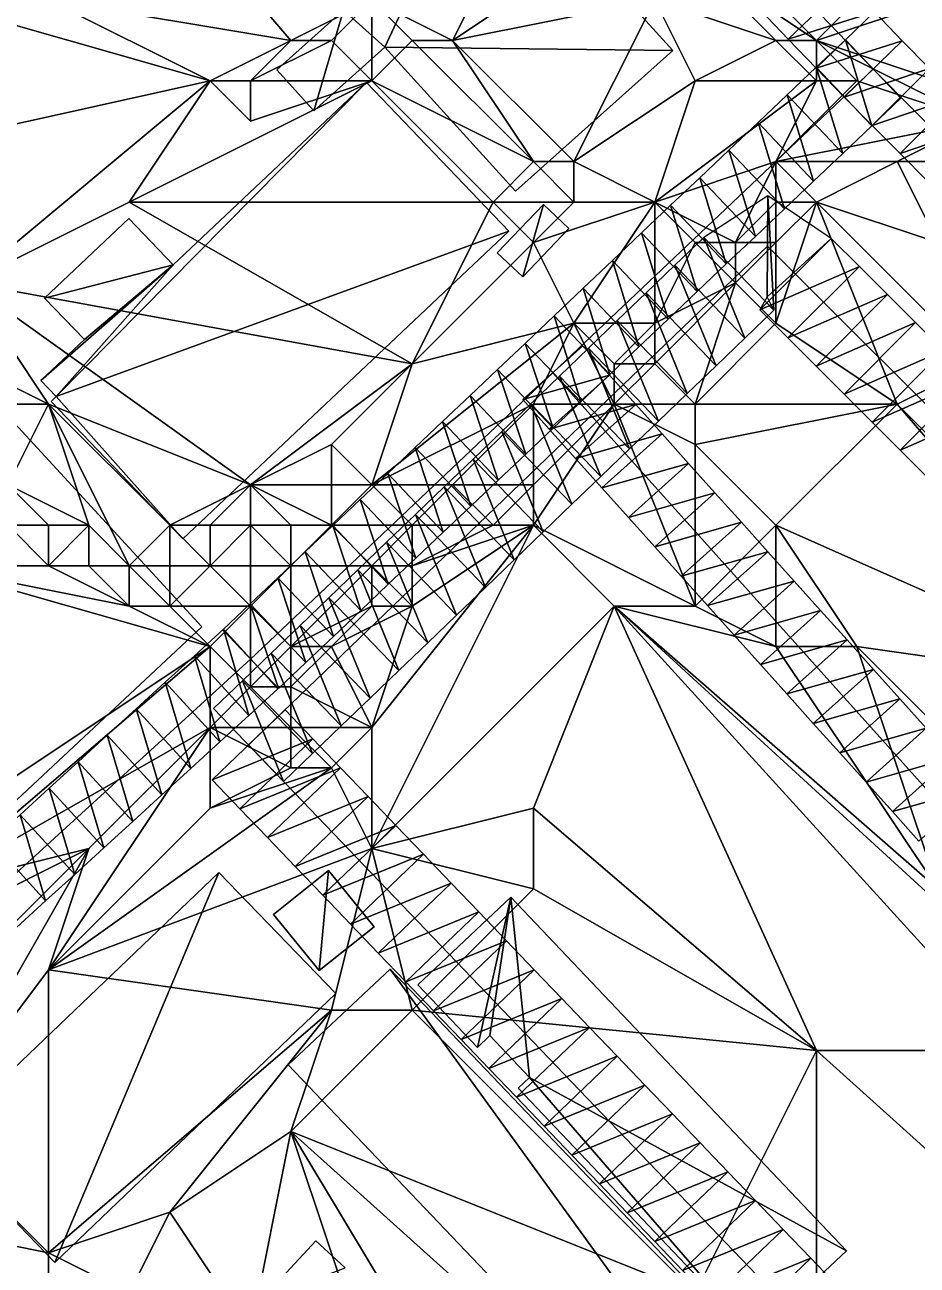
# Model space of a CAD drawing. Header units: metres. Extents: x -1103 to 901, y -902 to 905.
# Drawn here: x -871.2 to -827, y -316.6 to -255.2 of the extents above; entities that cross this region are included whole.
import ezdxf

# ---------------------------------------------------------------- set-up
doc = ezdxf.new("R2010")
doc.units = ezdxf.units.M
for name, color, linetype in [('OSM_BUILDING_FOOTPRINTS', 7, 'CONTINUOUS'), ('OSM_BUILDING_ROOFS', 1, 'CONTINUOUS'), ('OSM_BUILDING_WALLS', 8, 'CONTINUOUS'), ('OSM_ROAD_AXES', 2, 'CONTINUOUS'), ('OSM_ROAD_SURFACE', 9, 'CONTINUOUS'), ('OSM_TERRAIN', 3, 'CONTINUOUS')]:
    doc.layers.add(name, color=color, linetype=linetype)

msp = doc.modelspace()

# ---------------------------------------------------------------- linework, layer by layer
at = {"layer": 'OSM_BUILDING_FOOTPRINTS'}
for points in [[(-856.56, -253.236, 15.489), (-848.568, -246.069, 15.489), (-839.106, -256.498, 15.489), (-846.888, -263.465, 15.489), (-853.354, -256.332, 15.489), (-856.869, -259.484, 15.489), (-858.704, -257.46, 15.489), (-855.399, -254.507, 15.489), (-856.56, -253.236, 15.489)], [(-870.189, -268.752, 14.63), (-868.221, -270.798, 14.63), (-870.376, -272.832, 14.63), (-869.614, -273.629, 14.63), (-869.868, -273.872, 14.63), (-863.357, -280.673, 14.63), (-847.219, -265.445, 14.63), (-854.26, -258.08, 14.63), (-863.822, -267.115, 14.63), (-866.021, -264.815, 14.63), (-870.189, -268.752, 14.63)], [(-847.794, -266.506, 15.114), (-845.506, -264.129, 15.114), (-844.246, -265.312, 15.114), (-846.534, -267.701, 15.114), (-847.794, -266.506, 15.114)], [(-902.664, -303.079, 11.887), (-896.275, -297.273, 11.887), (-895.49, -298.136, 11.887), (-890.339, -293.259, 11.887), (-891.478, -291.677, 11.887), (-888.637, -289.145, 11.887), (-888.747, -288.492, 11.887), (-888.692, -288.061, 11.887), (-888.515, -287.762, 11.887), (-888.217, -287.508, 11.887), (-887.929, -287.386, 11.887), (-887.565, -287.309, 11.887), (-887.233, -287.409, 11.887), (-886.879, -287.608, 11.887), (-886.227, -288.161, 11.887), (-885.962, -288.481, 11.887), (-880.767, -283.626, 11.887), (-882.005, -282.133, 11.887), (-872.631, -273.927, 11.887), (-862.407, -285.03, 11.887), (-892.87, -313.508, 11.887), (-902.664, -303.079, 11.887)], [(-858.858, -299.263, 10.794), (-856.139, -297.085, 10.794), (-853.884, -299.871, 10.794), (-856.603, -302.039, 10.794), (-858.858, -299.263, 10.794)], [(-875.494, -310.488, 11.027), (-861.577, -297.184, 11.027), (-855.774, -303.178, 11.027), (-869.69, -316.482, 11.027), (-875.494, -310.488, 11.027)], [(-851.728, -302.736, 10.417), (-847.119, -298.412, 10.417), (-830.516, -315.907, 10.417), (-835.07, -320.175, 10.417), (-846.765, -307.856, 10.417), (-846.202, -307.325, 10.417), (-848.158, -305.257, 10.417), (-848.777, -305.843, 10.417), (-851.728, -302.736, 10.417)], [(-858.14, -306.695, 10.447), (-853.099, -301.962, 10.447), (-817.649, -339.152, 10.447), (-822.69, -343.897, 10.447), (-858.14, -306.695, 10.447)]]:
    msp.add_polyline3d(points, close=True, dxfattribs=at)
at = {"layer": 'OSM_BUILDING_ROOFS'}
for points in [[(-853.354, -256.332, 33.489), (-848.568, -246.069, 33.489), (-855.399, -254.507, 33.489)], [(-853.354, -256.332, 33.489), (-839.106, -256.498, 33.489), (-848.568, -246.069, 33.489)], [(-855.399, -254.507, 33.489), (-858.704, -257.46, 33.489), (-856.869, -259.484, 33.489)], [(-855.399, -254.507, 33.489), (-856.869, -259.484, 33.489), (-853.354, -256.332, 33.489)], [(-853.354, -256.332, 33.489), (-846.888, -263.465, 33.489), (-839.106, -256.498, 33.489)], [(-869.614, -273.629, 32.63), (-847.219, -265.445, 32.63), (-854.26, -258.08, 32.63)], [(-869.614, -273.629, 32.63), (-854.26, -258.08, 32.63), (-863.822, -267.115, 32.63)], [(-845.506, -264.129, 20.314), (-847.794, -266.506, 20.314), (-846.534, -267.701, 20.314)], [(-845.506, -264.129, 20.314), (-846.534, -267.701, 20.314), (-844.246, -265.312, 20.314)], [(-863.822, -267.115, 32.63), (-866.021, -264.815, 32.63), (-870.189, -268.752, 32.63)], [(-869.614, -273.629, 32.63), (-863.357, -280.673, 32.63), (-847.219, -265.445, 32.63)], [(-863.822, -267.115, 32.63), (-868.221, -270.798, 32.63), (-870.376, -272.832, 32.63)], [(-863.822, -267.115, 32.63), (-870.376, -272.832, 32.63), (-869.614, -273.629, 32.63)], [(-863.822, -267.115, 32.63), (-870.189, -268.752, 32.63), (-868.221, -270.798, 32.63)], [(-869.614, -273.629, 32.63), (-869.868, -273.872, 32.63), (-863.357, -280.673, 32.63)], [(-892.87, -313.508, 29.887), (-862.407, -285.03, 29.887), (-872.631, -273.927, 29.887)], [(-856.139, -297.085, 15.994), (-858.858, -299.263, 15.994), (-856.603, -302.039, 15.994)], [(-856.139, -297.085, 15.994), (-856.603, -302.039, 15.994), (-853.884, -299.871, 15.994)], [(-861.577, -297.184, 16.227), (-875.494, -310.488, 16.227), (-869.69, -316.482, 16.227)], [(-861.577, -297.184, 16.227), (-869.69, -316.482, 16.227), (-855.774, -303.178, 16.227)], [(-847.119, -298.412, 15.617), (-851.728, -302.736, 15.617), (-848.777, -305.843, 15.617)], [(-847.119, -298.412, 15.617), (-848.777, -305.843, 15.617), (-848.158, -305.257, 15.617)], [(-847.119, -298.412, 15.617), (-848.158, -305.257, 15.617), (-846.202, -307.325, 15.617)], [(-846.202, -307.325, 15.617), (-830.516, -315.907, 15.617), (-847.119, -298.412, 15.617)], [(-853.099, -301.962, 15.647), (-858.14, -306.695, 15.647), (-822.69, -343.897, 15.647)], [(-853.099, -301.962, 15.647), (-822.69, -343.897, 15.647), (-817.649, -339.152, 15.647)], [(-846.202, -307.325, 15.617), (-846.765, -307.856, 15.617), (-835.07, -320.175, 15.617)], [(-846.202, -307.325, 15.617), (-835.07, -320.175, 15.617), (-830.516, -315.907, 15.617)]]:
    msp.add_3dface(points, dxfattribs=at)
at = {"layer": 'OSM_BUILDING_WALLS'}
for points in [[(-839.106, -256.498, 15.489), (-848.568, -246.069, 15.489), (-848.568, -246.069, 33.489)], [(-839.106, -256.498, 15.489), (-848.568, -246.069, 33.489), (-839.106, -256.498, 33.489)], [(-855.399, -254.507, 15.489), (-858.704, -257.46, 15.489), (-858.704, -257.46, 33.489)], [(-855.399, -254.507, 15.489), (-858.704, -257.46, 33.489), (-855.399, -254.507, 33.489)], [(-856.869, -259.484, 15.489), (-853.354, -256.332, 15.489), (-853.354, -256.332, 33.489)], [(-856.869, -259.484, 15.489), (-853.354, -256.332, 33.489), (-856.869, -259.484, 33.489)], [(-853.354, -256.332, 15.489), (-846.888, -263.465, 15.489), (-846.888, -263.465, 33.489)], [(-853.354, -256.332, 15.489), (-846.888, -263.465, 33.489), (-853.354, -256.332, 33.489)], [(-846.888, -263.465, 15.489), (-839.106, -256.498, 15.489), (-839.106, -256.498, 33.489)], [(-846.888, -263.465, 15.489), (-839.106, -256.498, 33.489), (-846.888, -263.465, 33.489)], [(-858.704, -257.46, 15.489), (-856.869, -259.484, 15.489), (-856.869, -259.484, 33.489)], [(-858.704, -257.46, 15.489), (-856.869, -259.484, 33.489), (-858.704, -257.46, 33.489)], [(-854.26, -258.08, 14.63), (-863.822, -267.115, 14.63), (-863.822, -267.115, 32.63)], [(-854.26, -258.08, 14.63), (-863.822, -267.115, 32.63), (-854.26, -258.08, 32.63)], [(-847.219, -265.445, 14.63), (-854.26, -258.08, 14.63), (-854.26, -258.08, 32.63)], [(-847.219, -265.445, 14.63), (-854.26, -258.08, 32.63), (-847.219, -265.445, 32.63)], [(-845.506, -264.129, 15.114), (-847.794, -266.506, 15.114), (-847.794, -266.506, 20.314)], [(-845.506, -264.129, 15.114), (-847.794, -266.506, 20.314), (-845.506, -264.129, 20.314)], [(-844.246, -265.312, 15.114), (-845.506, -264.129, 15.114), (-845.506, -264.129, 20.314)], [(-844.246, -265.312, 15.114), (-845.506, -264.129, 20.314), (-844.246, -265.312, 20.314)], [(-866.021, -264.815, 14.63), (-870.189, -268.752, 14.63), (-870.189, -268.752, 32.63)], [(-866.021, -264.815, 14.63), (-870.189, -268.752, 32.63), (-866.021, -264.815, 32.63)], [(-863.822, -267.115, 14.63), (-866.021, -264.815, 14.63), (-866.021, -264.815, 32.63)], [(-863.822, -267.115, 14.63), (-866.021, -264.815, 32.63), (-863.822, -267.115, 32.63)], [(-863.357, -280.673, 14.63), (-847.219, -265.445, 14.63), (-847.219, -265.445, 32.63)], [(-863.357, -280.673, 14.63), (-847.219, -265.445, 32.63), (-863.357, -280.673, 32.63)], [(-846.534, -267.701, 15.114), (-844.246, -265.312, 15.114), (-844.246, -265.312, 20.314)], [(-846.534, -267.701, 15.114), (-844.246, -265.312, 20.314), (-846.534, -267.701, 20.314)], [(-847.794, -266.506, 15.114), (-846.534, -267.701, 15.114), (-846.534, -267.701, 20.314)], [(-847.794, -266.506, 15.114), (-846.534, -267.701, 20.314), (-847.794, -266.506, 20.314)], [(-870.189, -268.752, 14.63), (-868.221, -270.798, 14.63), (-868.221, -270.798, 32.63)], [(-870.189, -268.752, 14.63), (-868.221, -270.798, 32.63), (-870.189, -268.752, 32.63)], [(-868.221, -270.798, 14.63), (-870.376, -272.832, 14.63), (-870.376, -272.832, 32.63)], [(-868.221, -270.798, 14.63), (-870.376, -272.832, 32.63), (-868.221, -270.798, 32.63)], [(-870.376, -272.832, 14.63), (-869.614, -273.629, 14.63), (-869.614, -273.629, 32.63)], [(-870.376, -272.832, 14.63), (-869.614, -273.629, 32.63), (-870.376, -272.832, 32.63)], [(-869.614, -273.629, 14.63), (-869.868, -273.872, 14.63), (-869.868, -273.872, 32.63)], [(-869.614, -273.629, 14.63), (-869.868, -273.872, 32.63), (-869.614, -273.629, 32.63)], [(-862.407, -285.03, 11.887), (-872.631, -273.927, 11.887), (-872.631, -273.927, 29.887)], [(-862.407, -285.03, 11.887), (-872.631, -273.927, 29.887), (-862.407, -285.03, 29.887)], [(-869.868, -273.872, 14.63), (-863.357, -280.673, 14.63), (-863.357, -280.673, 32.63)], [(-869.868, -273.872, 14.63), (-863.357, -280.673, 32.63), (-869.868, -273.872, 32.63)], [(-892.87, -313.508, 11.887), (-862.407, -285.03, 11.887), (-862.407, -285.03, 29.887)], [(-892.87, -313.508, 11.887), (-862.407, -285.03, 29.887), (-892.87, -313.508, 29.887)], [(-856.139, -297.085, 10.794), (-858.858, -299.263, 10.794), (-858.858, -299.263, 15.994)], [(-856.139, -297.085, 10.794), (-858.858, -299.263, 15.994), (-856.139, -297.085, 15.994)], [(-853.884, -299.871, 10.794), (-856.139, -297.085, 10.794), (-856.139, -297.085, 15.994)], [(-853.884, -299.871, 10.794), (-856.139, -297.085, 15.994), (-853.884, -299.871, 15.994)], [(-861.577, -297.184, 11.027), (-875.494, -310.488, 11.027), (-875.494, -310.488, 16.227)], [(-861.577, -297.184, 11.027), (-875.494, -310.488, 16.227), (-861.577, -297.184, 16.227)], [(-855.774, -303.178, 11.027), (-861.577, -297.184, 11.027), (-861.577, -297.184, 16.227)], [(-855.774, -303.178, 11.027), (-861.577, -297.184, 16.227), (-855.774, -303.178, 16.227)], [(-847.119, -298.412, 10.417), (-851.728, -302.736, 10.417), (-851.728, -302.736, 15.617)], [(-847.119, -298.412, 10.417), (-851.728, -302.736, 15.617), (-847.119, -298.412, 15.617)], [(-830.516, -315.907, 10.417), (-847.119, -298.412, 10.417), (-847.119, -298.412, 15.617)], [(-830.516, -315.907, 10.417), (-847.119, -298.412, 15.617), (-830.516, -315.907, 15.617)], [(-858.858, -299.263, 10.794), (-856.603, -302.039, 10.794), (-856.603, -302.039, 15.994)], [(-858.858, -299.263, 10.794), (-856.603, -302.039, 15.994), (-858.858, -299.263, 15.994)], [(-856.603, -302.039, 10.794), (-853.884, -299.871, 10.794), (-853.884, -299.871, 15.994)], [(-856.603, -302.039, 10.794), (-853.884, -299.871, 15.994), (-856.603, -302.039, 15.994)], [(-853.099, -301.962, 10.447), (-858.14, -306.695, 10.447), (-858.14, -306.695, 15.647)], [(-853.099, -301.962, 10.447), (-858.14, -306.695, 15.647), (-853.099, -301.962, 15.647)], [(-817.649, -339.152, 10.447), (-853.099, -301.962, 10.447), (-853.099, -301.962, 15.647)], [(-817.649, -339.152, 10.447), (-853.099, -301.962, 15.647), (-817.649, -339.152, 15.647)], [(-869.69, -316.482, 11.027), (-855.774, -303.178, 11.027), (-855.774, -303.178, 16.227)], [(-869.69, -316.482, 11.027), (-855.774, -303.178, 16.227), (-869.69, -316.482, 16.227)], [(-851.728, -302.736, 10.417), (-848.777, -305.843, 10.417), (-848.777, -305.843, 15.617)], [(-851.728, -302.736, 10.417), (-848.777, -305.843, 15.617), (-851.728, -302.736, 15.617)], [(-848.777, -305.843, 10.417), (-848.158, -305.257, 10.417), (-848.158, -305.257, 15.617)], [(-848.777, -305.843, 10.417), (-848.158, -305.257, 15.617), (-848.777, -305.843, 15.617)], [(-848.158, -305.257, 10.417), (-846.202, -307.325, 10.417), (-846.202, -307.325, 15.617)], [(-848.158, -305.257, 10.417), (-846.202, -307.325, 15.617), (-848.158, -305.257, 15.617)], [(-858.14, -306.695, 10.447), (-822.69, -343.897, 10.447), (-822.69, -343.897, 15.647)], [(-858.14, -306.695, 10.447), (-822.69, -343.897, 15.647), (-858.14, -306.695, 15.647)], [(-846.202, -307.325, 10.417), (-846.765, -307.856, 10.417), (-846.765, -307.856, 15.617)], [(-846.202, -307.325, 10.417), (-846.765, -307.856, 15.617), (-846.202, -307.325, 15.617)], [(-846.765, -307.856, 10.417), (-835.07, -320.175, 10.417), (-835.07, -320.175, 15.617)], [(-846.765, -307.856, 10.417), (-835.07, -320.175, 15.617), (-846.765, -307.856, 15.617)], [(-875.494, -310.488, 11.027), (-869.69, -316.482, 11.027), (-869.69, -316.482, 16.227)], [(-875.494, -310.488, 11.027), (-869.69, -316.482, 16.227), (-875.494, -310.488, 16.227)], [(-835.07, -320.175, 10.417), (-830.516, -315.907, 10.417), (-830.516, -315.907, 15.617)], [(-835.07, -320.175, 10.417), (-830.516, -315.907, 15.617), (-835.07, -320.175, 15.617)]]:
    msp.add_3dface(points, dxfattribs=at)
at = {"layer": 'OSM_ROAD_AXES'}
for points in [[(-778.343, -308.684, 14.936), (-829.191, -257.416, 19.801), (-859.578, -225.865, 19.855), (-873.506, -211.4, 17.056), (-897.758, -186.208, 15.969)], [(-829.191, -257.416, 19.801), (-845.041, -272.445, 17.13), (-859.997, -286.623, 14.616)], [(-860.096, -290.87, 14.066), (-834.419, -266.185, 18.009), (-789.983, -310.565, 14.192), (-816.29, -336.576, 13.319), (-860.096, -290.87, 14.066)], [(-845.041, -272.445, 17.13), (-796.692, -326.335, 13.938)], [(-859.997, -286.623, 14.616), (-901.657, -324.655, 15.01)]]:
    msp.add_polyline3d(points, dxfattribs=at)
at = {"layer": 'OSM_ROAD_SURFACE'}
for points in [[(-830.513, -253.16, 20.437), (-834.775, -254.501, 20.37), (-833.394, -255.935, 20.26)], [(-829.131, -254.594, 20.179), (-830.513, -253.16, 20.437), (-833.394, -255.935, 20.26)], [(-829.131, -254.594, 20.179), (-833.394, -255.935, 20.26), (-832.013, -257.369, 19.697)], [(-827.76, -256.018, 19.929), (-829.131, -254.594, 20.179), (-832.013, -257.369, 19.697)], [(-830.567, -255.964, 20.077), (-832.008, -257.331, 19.709), (-829.256, -260.233, 19.439)], [(-830.567, -255.964, 20.077), (-829.256, -260.233, 19.439), (-827.815, -258.867, 19.687)], [(-827.76, -256.018, 19.929), (-832.013, -257.369, 19.697), (-830.621, -258.813, 19.798)], [(-826.396, -257.393, 19.739), (-827.76, -256.018, 19.929), (-830.621, -258.813, 19.798)], [(-832.008, -257.331, 19.709), (-833.449, -258.697, 19.36), (-830.697, -261.6, 19.292)], [(-832.008, -257.331, 19.709), (-830.697, -261.6, 19.292), (-829.256, -260.233, 19.439)], [(-826.396, -257.393, 19.739), (-830.621, -258.813, 19.798), (-829.237, -260.21, 19.444)], [(-825.022, -258.778, 19.524), (-826.396, -257.393, 19.739), (-829.237, -260.21, 19.444)], [(-833.449, -258.697, 19.36), (-834.89, -260.063, 19.108), (-832.138, -262.966, 18.806)], [(-833.449, -258.697, 19.36), (-832.138, -262.966, 18.806), (-830.697, -261.6, 19.292)], [(-825.022, -258.778, 19.524), (-829.237, -260.21, 19.444), (-827.862, -261.595, 19.408)], [(-823.648, -260.164, 19.286), (-825.022, -258.778, 19.524), (-827.862, -261.595, 19.408)], [(-834.89, -260.063, 19.108), (-836.331, -261.43, 18.891), (-833.579, -264.332, 18.656)], [(-834.89, -260.063, 19.108), (-833.579, -264.332, 18.656), (-832.138, -262.966, 18.806)], [(-823.648, -260.164, 19.286), (-827.862, -261.595, 19.408), (-826.488, -262.981, 19.224)], [(-836.331, -261.43, 18.891), (-837.772, -262.796, 18.693), (-835.02, -265.698, 18.49)], [(-836.331, -261.43, 18.891), (-835.02, -265.698, 18.49), (-833.579, -264.332, 18.656)], [(-837.772, -262.796, 18.693), (-839.213, -264.162, 18.461), (-836.46, -267.065, 18.169)], [(-837.772, -262.796, 18.693), (-836.46, -267.065, 18.169), (-835.02, -265.698, 18.49)], [(-834.113, -269.359, 18.033), (-834.405, -263.685, 18.997), (-837.578, -265.755, 18.494)], [(-834.113, -269.359, 18.033), (-834.433, -268.685, 17.993), (-834.405, -263.685, 18.997)], [(-834.433, -268.685, 17.993), (-831.264, -265.803, 18.175), (-834.405, -263.685, 18.997)], [(-839.213, -264.162, 18.461), (-840.654, -265.528, 18.196), (-837.901, -268.431, 17.933)], [(-839.213, -264.162, 18.461), (-837.901, -268.431, 17.933), (-836.46, -267.065, 18.169)], [(-840.654, -265.528, 18.196), (-842.095, -266.895, 17.956), (-839.342, -269.797, 17.781)], [(-840.654, -265.528, 18.196), (-839.342, -269.797, 17.781), (-837.901, -268.431, 17.933)], [(-835.539, -270.73, 17.785), (-837.578, -265.755, 18.494), (-839.005, -267.126, 18.196)], [(-835.539, -270.73, 17.785), (-834.113, -269.359, 18.033), (-837.578, -265.755, 18.494)], [(-834.433, -268.685, 17.993), (-834.797, -269.341, 17.961), (-831.264, -265.803, 18.175)], [(-834.797, -269.341, 17.961), (-829.875, -267.19, 18.017), (-831.264, -265.803, 18.175)], [(-842.095, -266.895, 17.956), (-843.536, -268.261, 17.696), (-840.783, -271.164, 17.483)], [(-842.095, -266.895, 17.956), (-840.783, -271.164, 17.483), (-839.342, -269.797, 17.781)], [(-836.966, -272.102, 17.505), (-839.005, -267.126, 18.196), (-840.431, -268.497, 17.938)], [(-836.966, -272.102, 17.505), (-835.539, -270.73, 17.785), (-839.005, -267.126, 18.196)], [(-834.797, -269.341, 17.961), (-833.408, -270.728, 17.965), (-829.875, -267.19, 18.017)], [(-833.408, -270.728, 17.965), (-828.486, -268.577, 17.859), (-829.875, -267.19, 18.017)], [(-843.536, -268.261, 17.696), (-844.977, -269.627, 17.482), (-842.224, -272.53, 17.132)], [(-843.536, -268.261, 17.696), (-842.224, -272.53, 17.132), (-840.783, -271.164, 17.483)], [(-838.393, -273.473, 17.223), (-840.431, -268.497, 17.938), (-841.858, -269.869, 17.708)], [(-838.393, -273.473, 17.223), (-836.966, -272.102, 17.505), (-840.431, -268.497, 17.938)], [(-833.408, -270.728, 17.965), (-832.02, -272.115, 17.807), (-828.486, -268.577, 17.859)], [(-832.02, -272.115, 17.807), (-827.098, -269.964, 17.702), (-828.486, -268.577, 17.859)], [(-844.977, -269.627, 17.482), (-846.418, -270.994, 17.268), (-843.665, -273.896, 16.854)], [(-844.977, -269.627, 17.482), (-843.665, -273.896, 16.854), (-842.224, -272.53, 17.132)], [(-839.819, -274.844, 16.686), (-841.858, -269.869, 17.708), (-843.284, -271.24, 17.311)], [(-839.819, -274.844, 16.686), (-838.393, -273.473, 17.223), (-841.858, -269.869, 17.708)], [(-832.02, -272.115, 17.807), (-830.631, -273.502, 17.649), (-827.098, -269.964, 17.702)], [(-830.631, -273.502, 17.649), (-825.709, -271.351, 17.544), (-827.098, -269.964, 17.702)], [(-846.418, -270.994, 17.268), (-847.777, -272.282, 16.948), (-845.025, -275.185, 16.588)], [(-846.53, -273.781, 16.906), (-842.246, -272.566, 17.117), (-843.553, -271.109, 17.325)], [(-846.418, -270.994, 17.268), (-845.025, -275.185, 16.588), (-843.665, -273.896, 16.854)], [(-841.246, -276.216, 16.521), (-843.284, -271.24, 17.311), (-844.711, -272.611, 17.133)], [(-841.246, -276.216, 16.521), (-839.819, -274.844, 16.686), (-843.284, -271.24, 17.311)], [(-830.631, -273.502, 17.649), (-829.242, -274.889, 17.407), (-825.709, -271.351, 17.544)], [(-829.242, -274.889, 17.407), (-824.321, -272.738, 17.367), (-825.709, -271.351, 17.544)], [(-847.777, -272.282, 16.948), (-849.137, -273.571, 16.629), (-846.385, -276.474, 16.315)], [(-847.777, -272.282, 16.948), (-846.385, -276.474, 16.315), (-845.025, -275.185, 16.588)], [(-846.53, -273.781, 16.906), (-845.223, -275.237, 16.585), (-842.246, -272.566, 17.117)], [(-845.223, -275.237, 16.585), (-840.939, -274.022, 16.872), (-842.246, -272.566, 17.117)], [(-842.672, -277.587, 16.294), (-844.711, -272.611, 17.133), (-846.137, -273.983, 16.948)], [(-842.672, -277.587, 16.294), (-841.246, -276.216, 16.521), (-844.711, -272.611, 17.133)], [(-829.242, -274.889, 17.407), (-827.854, -276.275, 17.203), (-824.321, -272.738, 17.367)], [(-827.854, -276.275, 17.203), (-822.932, -274.124, 17.145), (-824.321, -272.738, 17.367)], [(-849.137, -273.571, 16.629), (-850.496, -274.86, 16.309), (-847.744, -277.763, 16.054)], [(-849.137, -273.571, 16.629), (-847.744, -277.763, 16.054), (-846.385, -276.474, 16.315)], [(-844.099, -278.958, 16.067), (-846.137, -273.983, 16.948), (-847.564, -275.354, 16.655)], [(-844.099, -278.958, 16.067), (-842.672, -277.587, 16.294), (-846.137, -273.983, 16.948)], [(-845.223, -275.237, 16.585), (-843.917, -276.694, 16.319), (-840.939, -274.022, 16.872)], [(-843.917, -276.694, 16.319), (-839.633, -275.479, 16.548), (-840.939, -274.022, 16.872)], [(-827.854, -276.275, 17.203), (-826.465, -277.662, 16.991), (-822.932, -274.124, 17.145)], [(-850.496, -274.86, 16.309), (-851.856, -276.149, 15.989), (-849.104, -279.052, 15.721)], [(-850.496, -274.86, 16.309), (-849.104, -279.052, 15.721), (-847.744, -277.763, 16.054)], [(-845.525, -280.33, 15.825), (-847.564, -275.354, 16.655), (-848.99, -276.725, 16.364)], [(-845.525, -280.33, 15.825), (-844.099, -278.958, 16.067), (-847.564, -275.354, 16.655)], [(-843.917, -276.694, 16.319), (-842.61, -278.15, 16.231), (-839.633, -275.479, 16.548)], [(-842.61, -278.15, 16.231), (-838.326, -276.935, 16.386), (-839.633, -275.479, 16.548)], [(-851.856, -276.149, 15.989), (-853.215, -277.438, 15.68), (-850.463, -280.341, 15.375)], [(-851.856, -276.149, 15.989), (-850.463, -280.341, 15.375), (-849.104, -279.052, 15.721)], [(-846.952, -281.701, 15.555), (-848.99, -276.725, 16.364), (-850.417, -278.097, 16.068)], [(-846.952, -281.701, 15.555), (-845.525, -280.33, 15.825), (-848.99, -276.725, 16.364)], [(-853.215, -277.438, 15.68), (-854.575, -278.727, 15.415), (-851.823, -281.63, 14.952)], [(-853.215, -277.438, 15.68), (-851.823, -281.63, 14.952), (-850.463, -280.341, 15.375)], [(-842.61, -278.15, 16.231), (-841.303, -279.607, 16.123), (-838.326, -276.935, 16.386)], [(-841.303, -279.607, 16.123), (-837.019, -278.392, 16.229), (-838.326, -276.935, 16.386)], [(-848.378, -283.072, 15.34), (-850.417, -278.097, 16.068), (-851.843, -279.468, 15.715)], [(-848.378, -283.072, 15.34), (-846.952, -281.701, 15.555), (-850.417, -278.097, 16.068)], [(-841.303, -279.607, 16.123), (-839.996, -281.063, 16.016), (-837.019, -278.392, 16.229)], [(-839.996, -281.063, 16.016), (-835.712, -279.848, 16.074), (-837.019, -278.392, 16.229)], [(-854.575, -278.727, 15.415), (-855.935, -280.016, 15.179), (-853.183, -282.919, 15.12)], [(-854.575, -278.727, 15.415), (-853.183, -282.919, 15.12), (-851.823, -281.63, 14.952)], [(-849.805, -284.444, 15.081), (-851.843, -279.468, 15.715), (-853.27, -280.839, 15.489)], [(-849.805, -284.444, 15.081), (-848.378, -283.072, 15.34), (-851.843, -279.468, 15.715)], [(-839.996, -281.063, 16.016), (-838.69, -282.52, 15.908), (-835.712, -279.848, 16.074)], [(-838.69, -282.52, 15.908), (-834.406, -281.305, 15.934), (-835.712, -279.848, 16.074)], [(-855.935, -280.016, 15.179), (-857.294, -281.305, 14.993), (-854.542, -284.208, 14.634)], [(-855.935, -280.016, 15.179), (-854.542, -284.208, 14.634), (-853.183, -282.919, 15.12)], [(-851.231, -285.815, 14.808), (-853.27, -280.839, 15.489), (-854.696, -282.211, 15.305)], [(-851.231, -285.815, 14.808), (-849.805, -284.444, 15.081), (-853.27, -280.839, 15.489)], [(-857.294, -281.305, 14.993), (-858.654, -282.594, 14.854), (-855.902, -285.497, 14.449)], [(-857.294, -281.305, 14.993), (-855.902, -285.497, 14.449), (-854.542, -284.208, 14.634)], [(-838.69, -282.52, 15.908), (-837.383, -283.976, 15.767), (-834.406, -281.305, 15.934)], [(-837.383, -283.976, 15.767), (-833.099, -282.761, 15.735), (-834.406, -281.305, 15.934)], [(-852.658, -287.186, 14.535), (-854.696, -282.211, 15.305), (-856.123, -283.582, 15.07)], [(-852.658, -287.186, 14.535), (-851.231, -285.815, 14.808), (-854.696, -282.211, 15.305)], [(-858.654, -282.594, 14.854), (-860.013, -283.883, 14.761), (-857.261, -286.785, 14.347)], [(-858.654, -282.594, 14.854), (-857.261, -286.785, 14.347), (-855.902, -285.497, 14.449)], [(-837.383, -283.976, 15.767), (-836.076, -285.432, 15.536), (-833.099, -282.761, 15.735)], [(-836.076, -285.432, 15.536), (-831.792, -284.218, 15.496), (-833.099, -282.761, 15.735)], [(-854.084, -288.558, 14.283), (-856.123, -283.582, 15.07), (-857.549, -284.953, 14.835)], [(-854.084, -288.558, 14.283), (-852.658, -287.186, 14.535), (-856.123, -283.582, 15.07)], [(-860.013, -283.883, 14.761), (-861.373, -285.171, 14.395), (-858.621, -288.074, 14.318)], [(-860.013, -283.883, 14.761), (-858.621, -288.074, 14.318), (-857.261, -286.785, 14.347)], [(-836.076, -285.432, 15.536), (-834.769, -286.889, 15.359), (-831.792, -284.218, 15.496)], [(-834.769, -286.889, 15.359), (-830.485, -285.674, 15.256), (-831.792, -284.218, 15.496)], [(-861.345, -285.146, 14.403), (-862.782, -286.457, 14.167), (-860.085, -289.411, 14.284)], [(-861.345, -285.146, 14.403), (-860.085, -289.411, 14.284), (-858.648, -288.1, 14.324)], [(-855.511, -289.929, 14.184), (-857.549, -284.953, 14.835), (-858.976, -286.325, 14.701)], [(-855.511, -289.929, 14.184), (-854.084, -288.558, 14.283), (-857.549, -284.953, 14.835)], [(-834.769, -286.889, 15.359), (-833.463, -288.345, 15.189), (-830.485, -285.674, 15.256)], [(-833.463, -288.345, 15.189), (-829.179, -287.131, 15.054), (-830.485, -285.674, 15.256)], [(-862.782, -286.457, 14.167), (-864.218, -287.769, 14.138), (-861.522, -290.723, 14.041)], [(-862.782, -286.457, 14.167), (-861.522, -290.723, 14.041), (-860.085, -289.411, 14.284)], [(-856.937, -291.3, 13.775), (-858.976, -286.325, 14.701), (-860.402, -287.696, 14.534)], [(-856.937, -291.3, 13.775), (-855.511, -289.929, 14.184), (-858.976, -286.325, 14.701)], [(-833.463, -288.345, 15.189), (-832.156, -289.802, 15.018), (-829.179, -287.131, 15.054)], [(-832.156, -289.802, 15.018), (-827.872, -288.587, 14.882), (-829.179, -287.131, 15.054)], [(-864.218, -287.769, 14.138), (-865.655, -289.08, 14.1), (-862.958, -292.034, 13.931)], [(-864.218, -287.769, 14.138), (-862.958, -292.034, 13.931), (-861.522, -290.723, 14.041)], [(-858.364, -292.672, 13.589), (-860.402, -287.696, 14.534), (-861.829, -289.067, 14.162)], [(-858.364, -292.672, 13.589), (-856.937, -291.3, 13.775), (-860.402, -287.696, 14.534)], [(-865.655, -289.08, 14.1), (-867.092, -290.392, 14.065), (-864.395, -293.346, 13.909)], [(-865.655, -289.08, 14.1), (-864.395, -293.346, 13.909), (-862.958, -292.034, 13.931)], [(-856.922, -290.568, 13.967), (-858.291, -289.14, 14.243), (-861.901, -292.599, 13.747)], [(-832.156, -289.802, 15.018), (-830.849, -291.258, 14.847), (-827.872, -288.587, 14.882)], [(-830.849, -291.258, 14.847), (-826.565, -290.044, 14.711), (-827.872, -288.587, 14.882)], [(-830.849, -291.258, 14.847), (-829.542, -292.715, 14.676), (-826.565, -290.044, 14.711)], [(-829.542, -292.715, 14.676), (-825.258, -291.5, 14.539), (-826.565, -290.044, 14.711)], [(-867.092, -290.392, 14.065), (-868.528, -291.703, 14.038), (-865.831, -294.657, 13.879)], [(-867.092, -290.392, 14.065), (-865.831, -294.657, 13.879), (-864.395, -293.346, 13.909)], [(-856.922, -290.568, 13.967), (-861.901, -292.599, 13.747), (-860.532, -294.028, 13.481)], [(-855.553, -291.996, 13.512), (-856.922, -290.568, 13.967), (-860.532, -294.028, 13.481)], [(-829.542, -292.715, 14.676), (-828.236, -294.171, 14.443), (-825.258, -291.5, 14.539)], [(-828.236, -294.171, 14.443), (-823.952, -292.957, 14.368), (-825.258, -291.5, 14.539)], [(-868.528, -291.703, 14.038), (-869.965, -293.015, 14.01), (-867.268, -295.969, 13.848)], [(-868.528, -291.703, 14.038), (-867.268, -295.969, 13.848), (-865.831, -294.657, 13.879)], [(-855.553, -291.996, 13.512), (-860.532, -294.028, 13.481), (-859.163, -295.456, 13.31)], [(-854.185, -293.425, 13.47), (-855.553, -291.996, 13.512), (-859.163, -295.456, 13.31)], [(-869.965, -293.015, 14.01), (-871.401, -294.326, 13.983), (-868.704, -297.28, 13.851)], [(-869.965, -293.015, 14.01), (-868.704, -297.28, 13.851), (-867.268, -295.969, 13.848)], [(-854.185, -293.425, 13.47), (-859.163, -295.456, 13.31), (-857.794, -296.884, 13.116)], [(-852.816, -294.853, 13.208), (-854.185, -293.425, 13.47), (-857.794, -296.884, 13.116)], [(-828.236, -294.171, 14.443), (-826.929, -295.628, 14.205), (-823.952, -292.957, 14.368)], [(-871.401, -294.326, 13.983), (-872.838, -295.638, 13.956), (-870.141, -298.592, 13.879)], [(-871.401, -294.326, 13.983), (-870.141, -298.592, 13.879), (-868.704, -297.28, 13.851)], [(-852.816, -294.853, 13.208), (-857.794, -296.884, 13.116), (-856.425, -298.313, 13.063)], [(-851.447, -296.281, 12.978), (-852.816, -294.853, 13.208), (-856.425, -298.313, 13.063)], [(-872.838, -295.638, 13.956), (-871.578, -299.903, 13.904), (-870.141, -298.592, 13.879)], [(-851.447, -296.281, 12.978), (-856.425, -298.313, 13.063), (-855.056, -299.741, 13.063)], [(-850.078, -297.71, 12.81), (-851.447, -296.281, 12.978), (-855.056, -299.741, 13.063)], [(-850.078, -297.71, 12.81), (-855.056, -299.741, 13.063), (-853.687, -301.169, 12.89)], [(-848.709, -299.138, 12.72), (-850.078, -297.71, 12.81), (-853.687, -301.169, 12.89)], [(-848.709, -299.138, 12.72), (-853.687, -301.169, 12.89), (-852.319, -302.598, 12.707)], [(-847.34, -300.566, 12.653), (-848.709, -299.138, 12.72), (-852.319, -302.598, 12.707)], [(-847.34, -300.566, 12.653), (-852.319, -302.598, 12.707), (-850.95, -304.026, 12.637)], [(-845.971, -301.995, 12.617), (-847.34, -300.566, 12.653), (-850.95, -304.026, 12.637)], [(-845.971, -301.995, 12.617), (-850.95, -304.026, 12.637), (-849.581, -305.454, 12.624)], [(-844.602, -303.423, 12.582), (-845.971, -301.995, 12.617), (-849.581, -305.454, 12.624)], [(-844.602, -303.423, 12.582), (-849.581, -305.454, 12.624), (-848.212, -306.883, 12.612)], [(-843.233, -304.851, 12.546), (-844.602, -303.423, 12.582), (-848.212, -306.883, 12.612)], [(-843.233, -304.851, 12.546), (-848.212, -306.883, 12.612), (-846.843, -308.311, 12.6)], [(-841.864, -306.279, 12.533), (-843.233, -304.851, 12.546), (-846.843, -308.311, 12.6)], [(-841.864, -306.279, 12.533), (-846.843, -308.311, 12.6), (-845.474, -309.739, 12.588)], [(-840.495, -307.708, 12.521), (-841.864, -306.279, 12.533), (-845.474, -309.739, 12.588)], [(-840.495, -307.708, 12.521), (-845.474, -309.739, 12.588), (-844.105, -311.168, 12.575)], [(-839.126, -309.136, 12.509), (-840.495, -307.708, 12.521), (-844.105, -311.168, 12.575)], [(-839.126, -309.136, 12.509), (-844.105, -311.168, 12.575), (-842.736, -312.596, 12.563)], [(-837.757, -310.564, 12.497), (-839.126, -309.136, 12.509), (-842.736, -312.596, 12.563)], [(-837.757, -310.564, 12.497), (-842.736, -312.596, 12.563), (-841.367, -314.024, 12.551)], [(-836.388, -311.993, 12.485), (-837.757, -310.564, 12.497), (-841.367, -314.024, 12.551)], [(-836.388, -311.993, 12.485), (-841.367, -314.024, 12.551), (-839.998, -315.452, 12.539)], [(-835.019, -313.421, 12.499), (-836.388, -311.993, 12.485), (-839.998, -315.452, 12.539)], [(-835.019, -313.421, 12.499), (-839.998, -315.452, 12.539), (-838.629, -316.881, 12.527)], [(-833.65, -314.849, 12.564), (-835.019, -313.421, 12.499), (-838.629, -316.881, 12.527)], [(-833.65, -314.849, 12.564), (-838.629, -316.881, 12.527), (-837.26, -318.309, 12.548)], [(-832.281, -316.278, 12.63), (-833.65, -314.849, 12.564), (-837.26, -318.309, 12.548)], [(-855.317, -316.757, 12.959), (-856.77, -315.412, 12.942), (-859.487, -318.348, 13.166)], [(-832.281, -316.278, 12.63), (-837.26, -318.309, 12.548), (-835.891, -319.737, 12.614)], [(-830.912, -317.706, 12.687), (-832.281, -316.278, 12.63), (-835.891, -319.737, 12.614)]]:
    msp.add_3dface(points, dxfattribs=at)
at = {"layer": 'OSM_TERRAIN'}
for points in [[(-870, -254, 19.231), (-858, -256, 19.279), (-870, -242, 19.153)], [(-858, -256, 19.279), (-854, -254, 19.347), (-870, -242, 19.153)], [(-832, -256, 20.097), (-826, -250, 20.805), (-844, -244, 20.706)], [(-838, -252, 20.578), (-832, -256, 20.097), (-844, -244, 20.706)], [(-854, -254, 19.347), (-850, -256, 19.353), (-846, -248, 19.513)], [(-850, -256, 19.353), (-844, -252, 19.353), (-846, -248, 19.513)], [(-832, -256, 20.097), (-826, -254, 19.967), (-826, -250, 20.805)], [(-850, -256, 19.353), (-840, -254, 19.541), (-844, -252, 19.353)], [(-840, -254, 19.541), (-834, -256, 20.259), (-838, -252, 20.578)], [(-834, -256, 20.259), (-832, -256, 20.097), (-838, -252, 20.578)], [(-880, -262, 17.139), (-862, -258, 18.645), (-876, -254, 18.169)], [(-876, -254, 18.169), (-862, -258, 18.645), (-870, -254, 19.231)], [(-862, -258, 18.645), (-858, -256, 19.279), (-870, -254, 19.231)], [(-858, -256, 19.279), (-856, -256, 18.629), (-854, -254, 19.347)], [(-854, -258, 17.153), (-854, -254, 19.347), (-856, -256, 18.629)], [(-854, -258, 17.153), (-852, -256, 18.811), (-854, -254, 19.347)], [(-852, -256, 18.811), (-850, -256, 19.353), (-854, -254, 19.347)], [(-844, -262, 19.141), (-840, -254, 19.541), (-850, -256, 19.353)], [(-844, -262, 19.141), (-838, -258, 19.45), (-840, -254, 19.541)], [(-838, -258, 19.45), (-834, -256, 20.259), (-840, -254, 19.541)], [(-832, -256, 20.097), (-826, -258, 19.615), (-826, -254, 19.967)], [(-862, -258, 18.645), (-860, -258, 19.078), (-858, -256, 19.279)], [(-854, -258, 17.153), (-856, -256, 18.629), (-860, -258, 19.078)], [(-860, -258, 19.078), (-856, -256, 18.629), (-858, -256, 19.279)], [(-854, -258, 17.153), (-846, -262, 18.922), (-852, -256, 18.811)], [(-846, -262, 18.922), (-850, -256, 19.353), (-852, -256, 18.811)], [(-846, -262, 18.922), (-844, -262, 19.141), (-850, -256, 19.353)], [(-838, -258, 19.45), (-832, -258, 19.437), (-834, -256, 20.259)], [(-832, -258, 19.437), (-832, -256, 20.097), (-834, -256, 20.259)], [(-832, -258, 19.437), (-830, -258, 19.904), (-832, -256, 20.097)], [(-830, -258, 19.904), (-824, -260, 19.255), (-832, -256, 20.097)], [(-824, -260, 19.255), (-826, -258, 19.615), (-832, -256, 20.097)], [(-874, -268, 16.969), (-862, -258, 18.645), (-880, -262, 17.139)], [(-874, -268, 16.969), (-866, -264, 17.148), (-862, -258, 18.645)], [(-866, -264, 17.148), (-848, -264, 17.226), (-854, -258, 17.153)], [(-866, -264, 17.148), (-854, -258, 17.153), (-862, -258, 18.645)], [(-862, -258, 18.645), (-854, -258, 17.153), (-860, -260, 18.056)], [(-860, -260, 18.056), (-860, -258, 19.078), (-862, -258, 18.645)], [(-860, -260, 18.056), (-854, -258, 17.153), (-860, -258, 19.078)], [(-848, -264, 17.226), (-846, -262, 18.922), (-854, -258, 17.153)], [(-844, -262, 19.141), (-840, -264, 18.334), (-838, -258, 19.45)], [(-840, -264, 18.334), (-832, -258, 19.437), (-838, -258, 19.45)], [(-840, -264, 18.334), (-834, -262, 19.171), (-832, -258, 19.437)], [(-834, -262, 19.171), (-824, -260, 19.255), (-830, -258, 19.904)], [(-834, -262, 19.171), (-830, -258, 19.904), (-832, -258, 19.437)], [(-828, -262, 19.42), (-824, -260, 19.255), (-834, -262, 19.171)], [(-822, -262, 18.977), (-824, -260, 19.255), (-828, -262, 19.42)], [(-848, -264, 17.226), (-844, -264, 18.361), (-846, -262, 18.922)], [(-844, -264, 18.361), (-844, -262, 19.141), (-846, -262, 18.922)], [(-844, -264, 18.361), (-840, -264, 18.334), (-844, -262, 19.141)], [(-836, -266, 18.634), (-834, -262, 19.171), (-840, -264, 18.334)], [(-836, -266, 18.634), (-834, -264, 18.907), (-834, -262, 19.171)], [(-834, -264, 18.907), (-832, -264, 18.235), (-834, -262, 19.171)], [(-832, -264, 18.235), (-828, -262, 19.42), (-834, -262, 19.171)], [(-832, -264, 18.235), (-826, -266, 18.723), (-828, -262, 19.42)], [(-826, -266, 18.723), (-822, -262, 18.977), (-828, -262, 19.42)], [(-874, -268, 16.969), (-852, -272, 16.883), (-866, -264, 17.148)], [(-852, -272, 16.883), (-848, -264, 17.226), (-866, -264, 17.148)], [(-852, -272, 16.883), (-846, -266, 17.456), (-848, -264, 17.226)], [(-846, -266, 17.456), (-844, -264, 18.361), (-848, -264, 17.226)], [(-844, -270, 17.491), (-840, -264, 18.334), (-846, -266, 17.456)], [(-846, -266, 17.456), (-840, -264, 18.334), (-844, -264, 18.361)], [(-844, -270, 17.491), (-840, -270, 17.78), (-840, -264, 18.334)], [(-840, -270, 17.78), (-838, -266, 18.352), (-840, -264, 18.334)], [(-838, -266, 18.352), (-836, -266, 18.634), (-840, -264, 18.334)], [(-834, -266, 17.943), (-834, -264, 18.907), (-836, -266, 18.634)], [(-828, -274, 17.632), (-832, -264, 18.235), (-834, -270, 18.003)], [(-834, -270, 18.003), (-832, -264, 18.235), (-834, -266, 17.943)], [(-834, -266, 17.943), (-832, -264, 18.235), (-834, -264, 18.907)], [(-828, -274, 17.632), (-824, -272, 17.325), (-832, -264, 18.235)], [(-832, -264, 18.235), (-824, -272, 17.325), (-826, -266, 18.723)], [(-852, -272, 16.883), (-844, -270, 17.491), (-846, -266, 17.456)], [(-836, -268, 17.788), (-838, -266, 18.352), (-840, -270, 17.78)], [(-836, -268, 17.788), (-836, -266, 18.634), (-838, -266, 18.352)], [(-836, -268, 17.788), (-834, -266, 17.943), (-836, -266, 18.634)], [(-836, -268, 17.788), (-834, -270, 18.003), (-834, -266, 17.943)], [(-870, -274, 16.935), (-860, -278, 16.894), (-874, -268, 16.969)], [(-860, -278, 16.894), (-852, -272, 16.883), (-874, -268, 16.969)], [(-874, -272, 15.795), (-870, -274, 16.935), (-874, -268, 16.969)], [(-840, -272, 16.986), (-836, -268, 17.788), (-840, -270, 17.78)], [(-840, -272, 16.986), (-838, -274, 17.212), (-836, -268, 17.788)], [(-838, -274, 17.212), (-834, -270, 18.003), (-836, -268, 17.788)], [(-846, -274, 16.917), (-844, -270, 17.491), (-854, -278, 15.476)], [(-854, -278, 15.476), (-844, -270, 17.491), (-852, -272, 16.883)], [(-846, -274, 16.917), (-842, -274, 16.693), (-844, -270, 17.491)], [(-842, -274, 16.693), (-842, -272, 17.279), (-844, -270, 17.491)], [(-842, -272, 17.279), (-840, -270, 17.78), (-844, -270, 17.491)], [(-840, -272, 16.986), (-840, -270, 17.78), (-842, -272, 17.279)], [(-838, -274, 17.212), (-828, -274, 17.632), (-834, -270, 18.003)], [(-872, -274, 16.049), (-870, -274, 16.935), (-874, -272, 15.795)], [(-860, -278, 16.894), (-856, -276, 16.568), (-852, -272, 16.883)], [(-856, -276, 16.568), (-854, -278, 15.476), (-852, -272, 16.883)], [(-842, -274, 16.693), (-840, -272, 16.986), (-842, -272, 17.279)], [(-842, -274, 16.693), (-838, -274, 17.212), (-840, -272, 16.986)], [(-824, -278, 16.981), (-824, -272, 17.325), (-828, -274, 17.632)], [(-872, -278, 14.32), (-868, -280, 15.049), (-870, -274, 16.935)], [(-872, -274, 16.049), (-872, -278, 14.32), (-870, -274, 16.935)], [(-868, -280, 15.049), (-866, -282, 15.091), (-870, -274, 16.935)], [(-866, -282, 15.091), (-864, -280, 17.018), (-870, -274, 16.935)], [(-864, -280, 17.018), (-860, -278, 16.894), (-870, -274, 16.935)], [(-850, -278, 16.091), (-846, -274, 16.917), (-854, -278, 15.476)], [(-850, -278, 16.091), (-846, -278, 15.821), (-846, -274, 16.917)], [(-846, -280, 15.805), (-842, -274, 16.693), (-846, -278, 15.821)], [(-846, -280, 15.805), (-838, -284, 15.718), (-842, -274, 16.693)], [(-846, -278, 15.821), (-842, -274, 16.693), (-846, -274, 16.917)], [(-838, -284, 15.718), (-838, -276, 16.407), (-842, -274, 16.693)], [(-842, -274, 16.693), (-838, -276, 16.407), (-838, -274, 17.212)], [(-834, -280, 15.972), (-828, -274, 17.632), (-838, -276, 16.407)], [(-838, -276, 16.407), (-828, -274, 17.632), (-838, -274, 17.212)], [(-834, -280, 15.972), (-816, -288, 15.37), (-828, -274, 17.632)], [(-816, -288, 15.37), (-824, -278, 16.981), (-828, -274, 17.632)], [(-860, -278, 16.894), (-856, -278, 15.621), (-856, -276, 16.568)], [(-856, -278, 15.621), (-854, -278, 15.476), (-856, -276, 16.568)], [(-838, -284, 15.718), (-834, -280, 15.972), (-838, -276, 16.407)], [(-872, -280, 14.292), (-870, -280, 14.292), (-872, -278, 14.32)], [(-870, -280, 14.292), (-868, -280, 15.049), (-872, -278, 14.32)], [(-864, -280, 17.018), (-862, -280, 16.823), (-860, -278, 16.894)], [(-862, -280, 16.823), (-860, -280, 16.161), (-860, -278, 16.894)], [(-860, -280, 16.161), (-858, -280, 15.294), (-860, -278, 16.894)], [(-858, -280, 15.294), (-856, -280, 15.121), (-860, -278, 16.894)], [(-856, -280, 15.121), (-856, -278, 15.621), (-860, -278, 16.894)], [(-856, -280, 15.121), (-854, -278, 15.476), (-856, -278, 15.621)], [(-856, -280, 15.121), (-852, -280, 15.589), (-854, -278, 15.476)], [(-852, -280, 15.589), (-850, -278, 16.091), (-854, -278, 15.476)], [(-852, -280, 15.589), (-848, -280, 15.268), (-850, -278, 16.091)], [(-848, -280, 15.268), (-846, -278, 15.821), (-850, -278, 16.091)], [(-848, -280, 15.268), (-846, -280, 15.805), (-846, -278, 15.821)], [(-876, -282, 14.292), (-870, -282, 14.292), (-872, -280, 14.292)], [(-870, -282, 14.292), (-870, -280, 14.292), (-872, -280, 14.292)], [(-870, -282, 14.292), (-868, -282, 14.292), (-868, -280, 15.049)], [(-870, -282, 14.292), (-868, -280, 15.049), (-870, -280, 14.292)], [(-868, -282, 14.292), (-866, -282, 15.091), (-868, -280, 15.049)], [(-866, -282, 15.091), (-864, -282, 16.071), (-864, -280, 17.018)], [(-864, -282, 16.071), (-862, -282, 15.814), (-864, -280, 17.018)], [(-862, -282, 15.814), (-862, -280, 16.823), (-864, -280, 17.018)], [(-862, -282, 15.814), (-860, -282, 15.028), (-860, -280, 16.161)], [(-862, -282, 15.814), (-860, -280, 16.161), (-862, -280, 16.823)], [(-860, -282, 15.028), (-858, -282, 14.846), (-860, -280, 16.161)], [(-858, -282, 14.846), (-858, -280, 15.294), (-860, -280, 16.161)], [(-858, -282, 14.846), (-854, -282, 15.351), (-856, -280, 15.121)], [(-858, -282, 14.846), (-856, -280, 15.121), (-858, -280, 15.294)], [(-854, -282, 15.351), (-852, -280, 15.589), (-856, -280, 15.121)], [(-854, -296, 12.938), (-846, -280, 15.805), (-854, -290, 14.138)], [(-854, -290, 14.138), (-846, -280, 15.805), (-852, -284, 14.763)], [(-854, -296, 12.938), (-842, -284, 15.223), (-846, -280, 15.805)], [(-854, -282, 15.351), (-852, -282, 14.763), (-852, -280, 15.589)], [(-852, -284, 14.763), (-846, -280, 15.805), (-852, -282, 14.763)], [(-852, -282, 14.763), (-848, -280, 15.268), (-852, -280, 15.589)], [(-852, -282, 14.763), (-846, -280, 15.805), (-848, -280, 15.268)], [(-842, -284, 15.223), (-838, -284, 15.718), (-846, -280, 15.805)], [(-834, -286, 15.558), (-834, -280, 15.972), (-838, -284, 15.718)], [(-830, -286, 15.132), (-816, -288, 15.37), (-834, -280, 15.972)], [(-834, -286, 15.558), (-830, -286, 15.132), (-834, -280, 15.972)], [(-880, -298, 14.292), (-862, -286, 14.109), (-876, -282, 14.292)], [(-862, -286, 14.109), (-866, -284, 14.292), (-876, -282, 14.292)], [(-876, -282, 14.292), (-866, -284, 14.292), (-870, -282, 14.292)], [(-866, -284, 14.292), (-868, -282, 14.292), (-870, -282, 14.292)], [(-866, -284, 14.292), (-866, -282, 15.091), (-868, -282, 14.292)], [(-866, -284, 14.292), (-864, -284, 14.636), (-866, -282, 15.091)], [(-864, -284, 14.636), (-864, -282, 16.071), (-866, -282, 15.091)], [(-864, -284, 14.636), (-862, -282, 15.814), (-864, -282, 16.071)], [(-864, -284, 14.636), (-860, -284, 14.686), (-862, -282, 15.814)], [(-860, -284, 14.686), (-860, -282, 15.028), (-862, -282, 15.814)], [(-860, -284, 14.686), (-858, -286, 14.686), (-858, -282, 14.846)], [(-860, -284, 14.686), (-858, -282, 14.846), (-860, -282, 15.028)], [(-858, -286, 14.686), (-854, -282, 15.351), (-858, -282, 14.846)], [(-858, -286, 14.686), (-854, -284, 14.539), (-854, -282, 15.351)], [(-854, -284, 14.539), (-852, -284, 14.763), (-854, -282, 15.351)], [(-852, -284, 14.763), (-852, -282, 14.763), (-854, -282, 15.351)], [(-862, -286, 14.109), (-864, -284, 14.636), (-866, -284, 14.292)], [(-862, -286, 14.109), (-860, -284, 14.686), (-864, -284, 14.636)], [(-862, -286, 14.109), (-860, -288, 14.58), (-860, -284, 14.686)], [(-860, -288, 14.58), (-858, -286, 14.686), (-860, -284, 14.686)], [(-856, -286, 14.228), (-854, -284, 14.539), (-858, -286, 14.686)], [(-856, -286, 14.228), (-852, -284, 14.763), (-854, -284, 14.539)], [(-856, -286, 14.228), (-854, -290, 14.138), (-852, -284, 14.763)], [(-846, -294, 13.627), (-842, -284, 15.223), (-854, -296, 12.938)], [(-832, -306, 12.364), (-842, -284, 15.223), (-846, -294, 13.627)], [(-832, -306, 12.364), (-822, -306, 12.815), (-842, -284, 15.223)], [(-822, -306, 12.815), (-818, -306, 13.248), (-842, -284, 15.223)], [(-842, -284, 15.223), (-818, -306, 13.248), (-826, -298, 13.896)], [(-842, -284, 15.223), (-826, -298, 13.896), (-834, -286, 15.558)], [(-842, -284, 15.223), (-834, -286, 15.558), (-838, -284, 15.718)], [(-880, -298, 14.292), (-876, -298, 13.852), (-862, -286, 14.109)], [(-876, -298, 13.852), (-862, -290, 14.057), (-862, -286, 14.109)], [(-862, -290, 14.057), (-860, -288, 14.58), (-862, -286, 14.109)], [(-860, -288, 14.58), (-858, -288, 14.127), (-858, -286, 14.686)], [(-858, -288, 14.127), (-856, -286, 14.228), (-858, -286, 14.686)], [(-858, -288, 14.127), (-854, -290, 14.138), (-856, -286, 14.228)], [(-826, -298, 13.896), (-830, -286, 15.132), (-834, -286, 15.558)], [(-826, -298, 13.896), (-818, -298, 13.687), (-830, -286, 15.132)], [(-830, -286, 15.132), (-818, -298, 13.687), (-816, -288, 15.37)], [(-862, -290, 14.057), (-858, -290, 14.127), (-860, -288, 14.58)], [(-858, -290, 14.127), (-858, -288, 14.127), (-860, -288, 14.58)], [(-858, -290, 14.127), (-854, -290, 14.138), (-858, -288, 14.127)], [(-868, -296, 13.865), (-862, -290, 14.057), (-876, -298, 13.852)], [(-868, -296, 13.865), (-870, -302, 13.288), (-862, -290, 14.057)], [(-870, -302, 13.288), (-862, -294, 13.492), (-862, -290, 14.057)], [(-862, -294, 13.492), (-858, -292, 14.07), (-862, -290, 14.057)], [(-858, -292, 14.07), (-858, -290, 14.127), (-862, -290, 14.057)], [(-858, -292, 14.07), (-856, -292, 13.382), (-858, -290, 14.127)], [(-856, -292, 13.382), (-854, -290, 14.138), (-858, -290, 14.127)], [(-856, -292, 13.382), (-854, -296, 12.938), (-854, -290, 14.138)], [(-854, -296, 12.938), (-856, -292, 13.382), (-870, -302, 13.288)], [(-870, -302, 13.288), (-856, -292, 13.382), (-862, -294, 13.492)], [(-862, -294, 13.492), (-856, -292, 13.382), (-858, -292, 14.07)], [(-854, -296, 12.938), (-846, -298, 12.628), (-846, -294, 13.627)], [(-846, -298, 12.628), (-832, -306, 12.364), (-846, -294, 13.627)], [(-876, -310, 13.236), (-868, -296, 13.865), (-882, -310, 13.969)], [(-882, -310, 13.969), (-868, -296, 13.865), (-880, -302, 13.846)], [(-880, -302, 13.846), (-868, -296, 13.865), (-876, -298, 13.852)], [(-876, -310, 13.236), (-870, -302, 13.288), (-868, -296, 13.865)], [(-856, -304, 13.094), (-854, -296, 12.938), (-870, -302, 13.288)], [(-856, -304, 13.094), (-852, -304, 12.598), (-854, -296, 12.938)], [(-852, -304, 12.598), (-846, -298, 12.628), (-854, -296, 12.938)], [(-852, -304, 12.598), (-832, -306, 12.364), (-846, -298, 12.628)], [(-876, -310, 13.236), (-870, -316, 13.177), (-870, -302, 13.288)], [(-870, -316, 13.177), (-856, -304, 13.094), (-870, -302, 13.288)], [(-870, -316, 13.177), (-864, -314, 13.194), (-856, -304, 13.094)], [(-864, -314, 13.194), (-858, -310, 12.721), (-856, -304, 13.094)], [(-858, -310, 12.721), (-838, -318, 12.473), (-852, -304, 12.598)], [(-858, -310, 12.721), (-852, -304, 12.598), (-856, -304, 13.094)], [(-838, -318, 12.473), (-832, -306, 12.364), (-852, -304, 12.598)], [(-832, -326, 12.798), (-832, -306, 12.364), (-838, -318, 12.473)], [(-832, -326, 12.798), (-812, -324, 13.108), (-832, -306, 12.364)], [(-812, -324, 13.108), (-822, -306, 12.815), (-832, -306, 12.364)], [(-880, -314, 14.626), (-870, -316, 13.177), (-876, -310, 13.236)], [(-860, -320, 13.202), (-858, -310, 12.721), (-864, -314, 13.194)], [(-860, -320, 13.202), (-854, -322, 13.052), (-858, -310, 12.721)], [(-854, -322, 13.052), (-846, -330, 13.298), (-858, -310, 12.721)], [(-846, -330, 13.298), (-838, -328, 12.812), (-858, -310, 12.721)], [(-838, -328, 12.812), (-838, -318, 12.473), (-858, -310, 12.721)], [(-900, -322, 14.976), (-868, -322, 14.571), (-880, -314, 14.626)], [(-868, -322, 14.571), (-870, -320, 14.198), (-880, -314, 14.626)], [(-880, -314, 14.626), (-870, -320, 14.198), (-870, -316, 13.177)], [(-866, -318, 13.669), (-864, -314, 13.194), (-870, -316, 13.177)], [(-866, -318, 13.669), (-860, -320, 13.202), (-864, -314, 13.194)], [(-870, -320, 14.198), (-866, -318, 13.669), (-870, -316, 13.177)]]:
    msp.add_3dface(points, dxfattribs=at)

doc.saveas('drawing.dxf')
